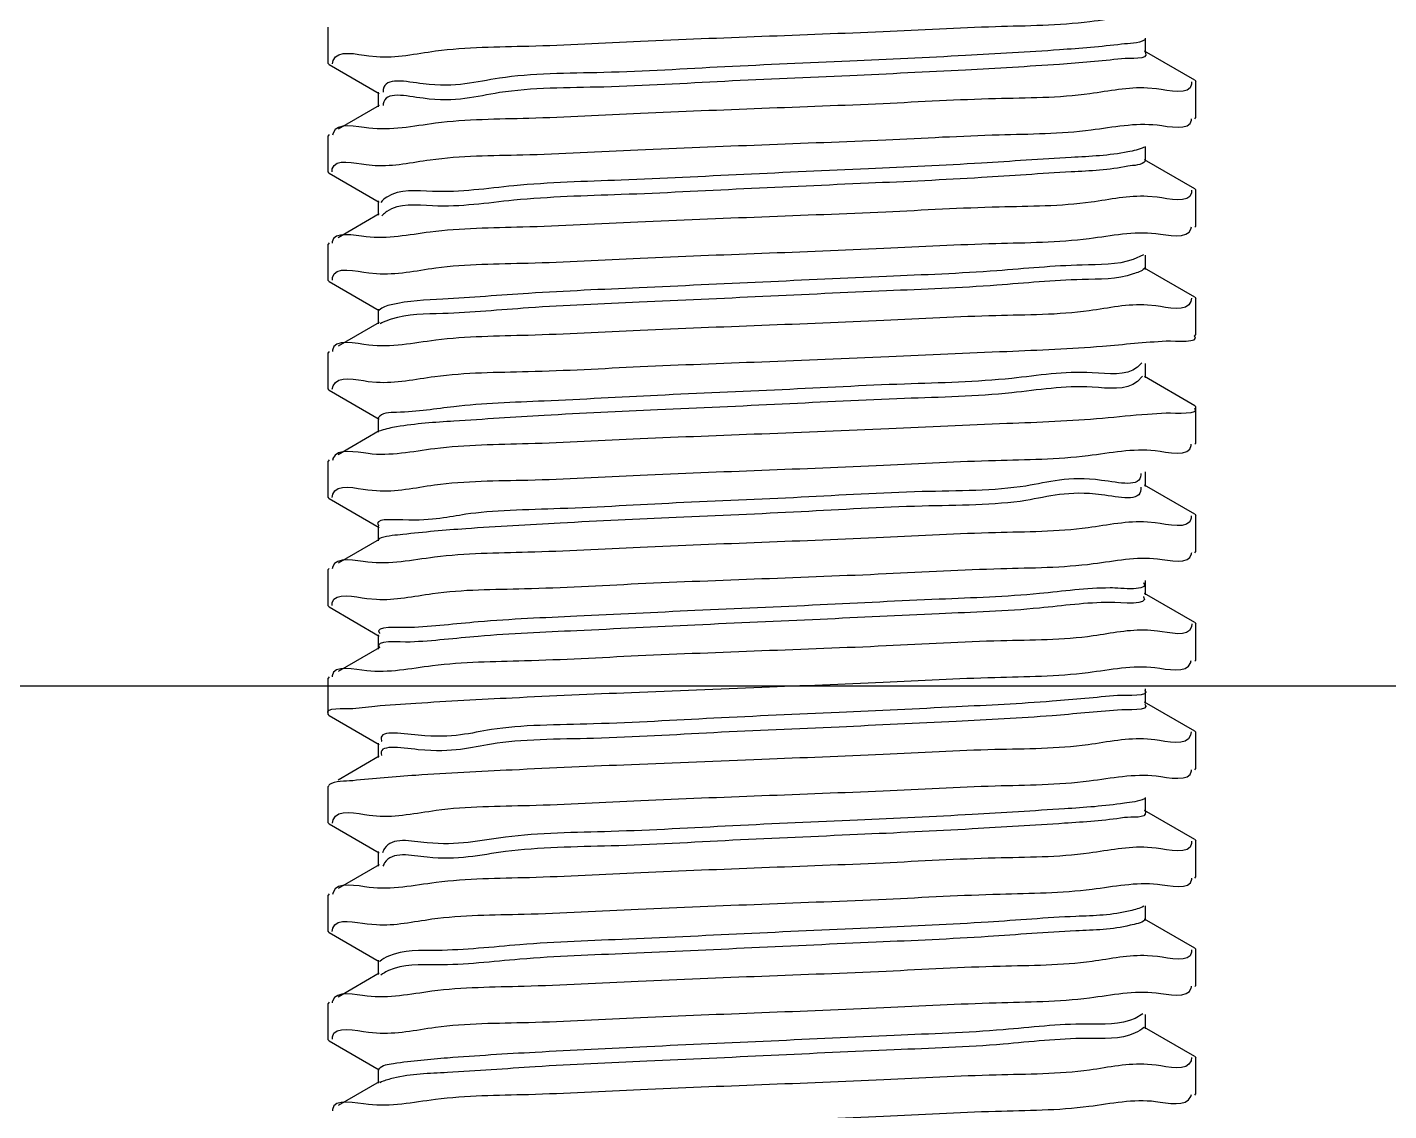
# Model space of a CAD drawing. Extents: x -216126 to 1846968, y -229642 to 543368.
# Drawn here: x 405912 to 406021.5, y 457142.8 to 457230 of the extents above; entities that cross this region are included whole.
import ezdxf

# ---------------------------------------------------------------- set-up
doc = ezdxf.new("R2010")
doc.units = 0
doc.header["$LTSCALE"] = 1000
doc.header["$MEASUREMENT"] = 0
doc.layers.add('02___PRT_ALL_AXES', color=7, linetype='Continuous')
doc.layers.add('JZ_0', color=7, linetype='Continuous')

# ---------------------------------------------------------------- blocks, each defined once
blk = doc.blocks.new('抗震大样2')
at = {"color": 133, "linetype": 'Continuous'}
for p, q in [((4060.882277904544, -2735.724350170931), (4060.882277904544, -2734.062696737936)), ((3971.628279693425, -2736.103400741471), (3972.495435436256, -2736.190263428027)), ((4066.52045608405, -2738.911181214964), (4060.749023643322, -2735.570109191816)), ((3967.05721735023, -2737.107095744228), (3966.939213244244, -2736.9696699942)), ((3967.05721735023, -2737.107095744228), (3972.828550920822, -2740.448110498488)), ((3967.448329943232, -2737.014034726657), (3967.529226002749, -2736.630130386679)), ((4066.154811943881, -2739.102439187001), (4066.159553140868, -2739.372441679006)), ((4066.52045608405, -2738.911181214964), (4066.638408885337, -2739.046734135831)), ((3972.695344267413, -2740.293897137977), (3972.695344267413, -2741.955550570972)), ((4062.132713119499, -2739.897451625671), (4061.084613080602, -2739.806216473924)), ((3972.8285985291, -2741.801309591858), (3968.104583142325, -2744.536190049024)), ((3973.26638588449, -2741.664997669403), (3973.255366092548, -2741.813441355946)), ((4066.520404822193, -2743.338296144968), (4066.638414285146, -2743.20176839456)), ((3967.057166088372, -2745.142381615704), (3966.939213244244, -2745.27793719084)), ((4060.882277904544, -2748.186750971945), (4060.882277904544, -2746.525097539183)), ((3971.304276717827, -2748.596766790142), (3972.36737471167, -2748.689912105212)), ((4066.52045608405, -2751.373582015745), (4060.749023643322, -2748.032509992598)), ((3967.05721735023, -2749.569496545009), (3966.939207886346, -2749.433004969032)), ((3967.05721735023, -2749.569496545009), (3972.828550920822, -2752.910511299269)), ((3967.401944220997, -2749.415869378485), (3967.42970907921, -2749.080788822612)), ((4066.165011711884, -2751.533809732879), (4066.144923568703, -2751.854561314452)), ((4066.52045608405, -2751.373582015745), (4066.638414285146, -2751.510035580723)), ((3972.695344267413, -2752.756297939224), (3972.695344267413, -2754.417951371754)), ((4062.190015360247, -2752.354347746121), (4061.086473966949, -2752.257173885358)), ((3972.8285985291, -2754.263710382162), (3968.104583142325, -2756.998590849806)), ((3973.278206722811, -2754.320548443124), (3973.103961172514, -2754.499841022305)), ((3973.329540265258, -2754.273891961202), (3973.278206722811, -2754.320548443124)), ((4066.520404822193, -2755.800696945749), (4066.638414285146, -2755.664223767817)), ((3967.057166088372, -2757.604782416718), (3966.939207886346, -2757.741272176849)), ((4060.627190378495, -2758.964812320191), (4059.44957313966, -2759.494501949288)), ((4060.882277904544, -2760.649151772959), (4060.882277904544, -2758.987498339731)), ((3971.620925010182, -2761.028893715702), (3972.495972106233, -2761.11232616147)), ((4066.52045608405, -2763.835982816527), (4060.749023643322, -2760.494910782203)), ((3967.05721735023, -2762.031897345791), (3966.939211374149, -2761.896134196781)), ((3967.05721735023, -2762.031897345791), (3972.828550920822, -2765.372912100051)), ((3967.453933244105, -2761.857230114518), (3967.460452035069, -2761.566888074623)), ((4066.167758632917, -2763.935999898007), (4066.086424021516, -2764.326959334081)), ((4066.52045608405, -2763.835982816527), (4066.638414285146, -2763.9724909754)), ((3972.695344267413, -2765.218698729528), (3972.695344267413, -2766.880352172768)), ((4062.051018467173, -2764.830043767113), (4061.084046582691, -2764.736650449224)), ((3972.8285985291, -2766.726111183176), (3968.104583142325, -2769.46099165082)), ((3973.138940638397, -2766.776102904463), (3972.937039194163, -2766.890780165093)), ((3973.214673319366, -2766.738970137667), (3973.138940638397, -2766.776102904463)), ((4066.520404822193, -2768.263097746763), (4066.638412125409, -2768.126006640261)), ((3967.057166088372, -2770.067183217732), (3966.939211374149, -2770.204401393887)), ((4060.445578680839, -2771.370842522942), (4059.952258574776, -2771.857994821854)), ((4060.882277904544, -2773.111552573508), (4060.882277904544, -2771.44989912957)), ((3971.551516789012, -2773.497844921658), (3972.494069763459, -2773.589434716618)), ((4060.532493250445, -2772.905428708764), (4059.952258574776, -2773.519648266025)), ((4066.52045608405, -2776.298383617541), (4060.749023643322, -2772.957311583217)), ((3967.05721735023, -2774.494298146572), (3966.939214034006, -2774.356806132244)), ((3967.05721735023, -2774.494298146572), (3972.828550920822, -2777.835312890587)), ((3967.427662377711, -2774.410453196848), (3967.52417274937, -2774.010999683989)), ((4066.52045608405, -2776.298383617541), (4066.638412125409, -2776.434273848077)), ((3972.695344267413, -2777.681099530309), (3972.695344267413, -2779.342752973782)), ((4063.238700424321, -2777.171620798996), (4061.098305727355, -2777.290734896436)), ((3972.8285985291, -2779.188511983957), (3968.104583142325, -2781.923392451601)), ((3973.042694016825, -2779.158930523321), (3972.855752478819, -2779.240323005477)), ((4066.520404822193, -2780.725498547545), (4066.638409925159, -2780.588163725799)), ((3967.057166088372, -2782.529584018514), (3966.939214034006, -2782.665073328651)), ((4060.344816931523, -2784.093478396069), (4060.34763289243, -2784.221487694187)), ((4060.882277904544, -2785.573953374755), (4060.882277904544, -2783.912299930351)), ((3971.520036225673, -2785.963232121896), (3972.493387074675, -2786.057007950032)), ((4060.333936419804, -2785.646587612806), (4060.34763289243, -2785.883141138358)), ((4066.52045608405, -2788.760784418555), (4060.749023643322, -2785.419712383999)), ((3967.05721735023, -2786.956698947586), (3966.939207886346, -2786.820171057712)), ((3967.05721735023, -2786.956698947586), (3972.828550920822, -2790.297713691369)), ((3967.410630015191, -2786.853372021578), (3967.488100081682, -2786.465752553893)), ((4066.125627159607, -2788.939095075242), (4066.121665864252, -2789.224599916488)), ((4066.52045608405, -2788.760784418555), (4066.638409925159, -2788.896430922439)), ((3972.695344267413, -2790.143500331324), (3972.695344267413, -2791.805153774796)), ((4061.965049919672, -2789.762972519966), (4061.081649647094, -2789.679322967771)), ((3972.8285985291, -2791.650912784971), (3968.104583142325, -2794.385793252382)), ((3973.06204056507, -2791.479007430607), (3972.79042985104, -2791.593138378114)), ((4066.520404822193, -2793.187899348326), (4066.638414285146, -2793.051390361972)), ((3967.057166088372, -2794.991984819528), (3966.939207886346, -2795.128438265761)), ((4060.882277904544, -2798.036354175303), (4060.882277904544, -2796.374700731132)), ((3971.385498958174, -2798.43850744958), (3972.491041983478, -2798.535603977507)), ((4066.52045608405, -2801.223185219569), (4060.749023643322, -2797.882113185013)), ((3967.05721735023, -2799.419099748367), (3966.939207886346, -2799.282608290669)), ((3967.05721735023, -2799.419099748367), (3972.828550920822, -2802.760114492616)), ((3967.412324362434, -2799.25809541624), (3967.431774141267, -2798.938350301469)), ((4066.175062722992, -2801.369446859462), (4066.140247551259, -2801.714239080669)), ((4066.52045608405, -2801.223185219569), (4066.638414285146, -2801.359657569556)), ((3972.695344267413, -2802.605901132105), (3972.695344267413, -2804.267554575345)), ((4062.256202217191, -2802.197550547775), (4061.088508745655, -2802.09788183379)), ((3972.8285985291, -2804.113313585753), (3968.104583142325, -2806.848194053164)), ((4066.520404822193, -2805.65030014934), (4066.638409758452, -2805.514637944056)), ((3967.057166088372, -2807.454385620076), (3966.939207886346, -2807.590890866006)), ((4060.882277904544, -2810.498754976084), (4060.882277904544, -2808.837101532146)), ((3969.773427429609, -2811.072944092331), (3972.335119029507, -2810.805866753217)), ((4066.52045608405, -2813.68558602035), (4060.749023643322, -2810.344513985794)), ((3967.05721735023, -2811.881500549382), (3966.939208509866, -2811.745307486039)), ((3967.05721735023, -2811.881500549382), (3972.828550920822, -2815.222515293164)), ((4066.127306012902, -2813.781923911767), (4066.050338559784, -2814.162262375699)), ((4066.52045608405, -2813.68558602035), (4066.638409758452, -2813.822905141627)), ((3972.695344267413, -2815.068301932886), (3972.695344267413, -2816.729955376359)), ((4061.943121864926, -2814.689835728612), (4061.082030375488, -2814.603357883403)), ((3972.8285985291, -2816.575714386767), (3968.104583142325, -2819.310594843235)), ((4066.520404822193, -2818.112700949889), (4066.638407638762, -2817.975171707803)), ((3967.057166088372, -2819.91678642109), (3966.939208509866, -2820.053574683378)), ((4060.882277904544, -2822.961155777331), (4060.882277904544, -2821.299502332928)), ((3971.683863831684, -2823.334997676779), (3972.496577076614, -2823.418020573445)), ((4066.52045608405, -2826.147986821132), (4060.749023643322, -2822.806914786575)), ((3967.05721735023, -2824.34390134993), (3966.939211084042, -2824.206683754222)), ((3967.05721735023, -2824.34390134993), (3972.828550920822, -2827.684916093946)), ((3967.455488428473, -2824.247637901921), (3967.530949885026, -2823.869602192659)), ((4066.14530815836, -2826.335062320577), (4066.147291136906, -2826.61037395522)), ((4066.52045608405, -2826.147986821132), (4066.638407638762, -2826.283438905375)), ((3972.695344267413, -2827.530702733668), (3972.695344267413, -2829.192356166663)), ((4062.075599972624, -2827.139710606076), (4061.083614675328, -2827.050629247911)), ((3972.8285985291, -2829.038115187548), (3968.104583142325, -2831.772995644016)), ((3973.332942666952, -2828.998418992385), (3973.24209475657, -2829.199335776502)), ((3973.357092557941, -2828.952766226372), (3973.332942666952, -2828.998418992385)), ((4066.520404822193, -2830.575101751136), (4066.638414285146, -2830.43856701511)), ((3967.057166088372, -2832.379187222105), (3966.939211084042, -2832.514950951561)), ((4060.882277904544, -2835.423556566704), (4060.882277904544, -2833.761903133709)), ((3967.398698968813, -2836.706128414255), (3967.484027408995, -2836.309070549905)), ((3971.431309997104, -2835.821305394638), (3972.491030353121, -2835.91805961635)), ((4066.52045608405, -2838.610387621913), (4060.749023643322, -2835.26931558759)), ((3967.05721735023, -2836.806302151177), (3966.939207886346, -2836.669776378898)), ((3967.05721735023, -2836.806302151177), (3972.828550920822, -2840.14731689496)), ((4066.170309022069, -2838.792746072169), (4066.168069364969, -2839.081256668316)), ((4066.52045608405, -2838.610387621913), (4066.638414285146, -2838.746834201273)), ((3972.695344267413, -2839.993103534682), (3972.695344267413, -2841.654756967677)), ((4062.246918767691, -2839.585653444054), (4061.087178300135, -2839.489271598402)), ((3972.8285985291, -2841.500515988329), (3968.104583142325, -2844.235396444798)), ((3973.21446814714, -2841.571100322763), (3973.017823635135, -2841.719659041846)), ((3973.278675472829, -2841.528528892901), (3973.21446814714, -2841.571100322763)), ((4066.520404822193, -2843.037502551917), (4066.638414285146, -2842.901038014097)), ((3967.057166088372, -2844.841588022886), (3966.939207886346, -2844.978043586714)), ((4060.566942524165, -2846.162519219797), (4059.674235494807, -2846.689662110759)), ((4060.882277904544, -2847.885957367485), (4060.882277904544, -2846.224303934723)), ((3967.446486837231, -2849.090013719164), (3967.450219862629, -2848.804192256182)), ((3971.580784406513, -2848.269481895491), (3972.495277496986, -2848.355093979975)), ((4066.52045608405, -2851.072788422927), (4060.749023643322, -2847.731716388371)), ((3967.05721735023, -2849.268702951726), (3966.939213244244, -2849.133115684381)), ((3967.05721735023, -2849.268702951726), (3972.828550920822, -2852.609717695741)), ((4062.089528655633, -2852.063185260864), (4061.084808741696, -2851.967712882441)), ((4066.164125095122, -2851.188624732895), (4066.10074232379, -2851.563109741081)), ((4066.52045608405, -2851.072788422927), (4066.638414285146, -2851.209305211436)), ((3972.695344267413, -2852.455504335463), (3972.695344267413, -2854.117157768458)), ((3972.8285985291, -2853.962916789111), (3968.104583142325, -2856.697797245579)), ((3973.094275812618, -2853.983911738731), (3972.896880603395, -2854.081090511521)), ((4066.520404822193, -2855.499903352698), (4066.638409839012, -2855.364234076114))]:
    blk.add_line(p, q, dxfattribs=at)
for points, start_tangent, end_tangent in [([(4016.788811084814, -2733.854990056017), (4030.724373091012, -2733.293023137841), (4043.640461612027, -2732.726727118483), (4054.485070846975, -2732.15420758957), (4062.132713119499, -2731.589184428332)], (0.9992093668970119, 0.03975727738757818), (0.9936256491573059, -0.1127300729030309)), ([(3972.495435436256, -2736.190263428027), (3979.294060950167, -2735.54356257664), (3990.014255171642, -2734.979614254553), (4002.843710814603, -2734.417352186982), (4016.788811084814, -2733.854990056017)], (0.997293029417088, -0.07352967751926708), (0.9992093668748079, 0.03975727794562509)), ([(4060.777697673067, -2734.264009702485), (4058.127531545702, -2734.767516247462)], (-0.8545442055247622, -0.5193786680294574), (-0.9925678772972736, -0.1216922715606229)), ([(3967.529226002749, -2736.630130386679), (3971.628279693425, -2736.103400741471)], (0.3338840271720196, 0.9426141609372279), (0.9921337532168287, -0.125182329934735)), ([(4058.127531545702, -2734.767516247462), (4050.979687628336, -2735.418226419948), (4040.184783262201, -2736.068936559604), (4026.894285508431, -2736.719646688551), (4012.525860535912, -2737.370356861036), (3998.612154465169, -2738.021067000926), (3986.637309663929, -2738.67177717248), (3977.878654661588, -2739.322487301892), (3973.270454650745, -2739.973197441781), (3973.256015382707, -2740.272373328451)], (-0.9925678776615908, -0.1216922685891148), (0.03836108909357962, -0.9992639425314788)), ([(4060.848923657089, -2735.750394395785), (4060.865871318616, -2735.778459551511), (4058.127531545702, -2736.429169680225)], (0.6154416976256123, -0.7881824134194473), (-0.9925678774341609, -0.1216922704441205)), ([(4058.127531545702, -2736.429169680225), (4050.979687628336, -2737.079879862955), (4040.184783262201, -2737.730589992832), (4026.894285508431, -2738.381300121313), (4012.525860535912, -2739.032010304276), (3998.612154465169, -2739.682720433921), (3986.637309663929, -2740.333430616418), (3977.878654661588, -2740.984140745364), (3973.270454650745, -2741.634850874776)], (-0.992567877682309, -0.1216922684201301), (-0.1449315845443525, -0.9894416788277435)), ([(4061.084613080602, -2739.806216473924), (4054.485070846975, -2740.462474775733), (4043.640461612027, -2741.034994316055), (4030.724373091012, -2741.601290335413), (4016.788811084814, -2742.163257253356)], (-0.9982275252931331, 0.05951308887251094), (-0.9992093668912978, -0.03975727753118902)), ([(4066.159553140868, -2739.372441679006), (4062.132713119499, -2739.897451625671)], (-0.0973132247761557, -0.9952538049581452), (-0.993625649212243, 0.1127300724188043)), ([(4016.788811084814, -2742.163257253356), (4002.843710814603, -2742.725619394565), (3990.014255171642, -2743.287881462369), (3979.294060950167, -2743.851829773281), (3971.628279693425, -2744.41166793881)], (-0.9992093668943735, -0.03975727745388983), (-0.9921337535540392, 0.1251823272621709)), ([(3973.270454650745, -2741.634850874776), (3973.26638588449, -2741.664997669403)], (-0.1449319836142527, -0.9894416203726415), (-0.122781635247958, -0.992433710655698)), ([(3971.628279693425, -2744.41166793881), (3967.51630918216, -2744.976756600896), (3967.462532298639, -2745.206402927404)], (-0.9921337538403436, 0.1251823249930625), (-0.1560008517424571, -0.9877569206316037)), ([(4016.788811084814, -2746.317390846321), (4031.014267436229, -2745.743399760919), (4044.05063947523, -2745.16969591612), (4054.622146287933, -2744.608252795646), (4062.190015360247, -2744.046080549713)], (0.9992093669013695, 0.03975727727806082), (0.9931062956540884, -0.1172172578258611)), ([(4062.190015360247, -2744.046080549713), (4066.156166563742, -2743.47790676821), (4066.16674523335, -2743.331746201497)], (0.9931062954079787, -0.1172172599109911), (0.01851723393512748, 0.9998285413246574)), ([(3972.36737471167, -2748.689912105212), (3978.676251263823, -2748.043677630834), (3989.305000957567, -2747.475653939182), (4002.531151060015, -2746.892718958668), (4016.788811084814, -2746.317390846321)], (0.9983926214538029, -0.05667603926355226), (0.9992093669058671, 0.03975727716502205)), ([(4058.840826320462, -2747.131009109551), (4052.325031378772, -2747.781719249208), (4042.01867131982, -2748.432429421227), (4029.021101341117, -2749.083139560884), (4014.718741713557, -2749.733849690296), (4000.637191530317, -2750.384559873259), (3988.278496643063, -2751.035270001972), (3978.960930009373, -2751.68598017469), (3973.678374576848, -2752.336690314347), (3973.01073498046, -2752.960936869029)], (-0.9796624209921543, -0.2006527869125951), (-0.5443056553591382, -0.8388869730446762)), ([(4060.714484596159, -2746.614065239206), (4058.840826320462, -2747.131009109551)], (-0.8835367623553586, -0.4683618148041221), (-0.9796624217473106, -0.2006527832256382)), ([(3967.42970907921, -2749.080788822612), (3971.304276717827, -2748.596766790142)], (0.2228162371324151, 0.9748604641025052), (0.9931705067735718, -0.116671952392709)), ([(4060.856762259733, -2748.168614029652), (4058.840826320462, -2748.792662552791)], (-0.5793640390958535, -0.8150688990524289), (-0.9796624219097836, -0.2006527824323827)), ([(4058.840826320462, -2748.792662552791), (4052.325031378772, -2749.44337269268), (4042.01867131982, -2750.094082865166), (4029.021101341117, -2750.744793004822), (4014.718741713557, -2751.395503133768), (4000.637191530317, -2752.046213306254), (3988.278496643063, -2752.696923434734), (3978.960930009373, -2753.347633617697), (3973.678374576848, -2753.998343747575), (3973.329540265258, -2754.273891961202)], (-0.9796624209602788, -0.2006527870682234), (-0.7472872352853431, -0.6645011572447321)), ([(4066.144923568703, -2751.854561314452), (4062.190015360247, -2752.354347746121)], (-0.1947200204728604, -0.9808588652946196), (-0.9931062958122778, 0.1172172564856236)), ([(4061.086473966949, -2752.257173885358), (4054.622146287933, -2752.916520003229), (4044.05063947523, -2753.477963123471), (4031.014267436229, -2754.051666958258), (4016.788811084814, -2754.62565805437)], (-0.9983777256730062, 0.05693783346770149), (-0.9992093668800438, -0.0397572778140334)), ([(4016.788811084814, -2754.62565805437), (4002.531151060015, -2755.200986156007), (3989.305000957567, -2755.783921146765), (3978.676251263823, -2756.351944827475), (3971.304276717827, -2756.905033986783)], (-0.9992093669109275, -0.03975727703784113), (-0.9931705071401133, 0.1166719492725233)), ([(3971.304276717827, -2756.905033986783), (3967.415016490966, -2757.466994628776), (3967.401707520243, -2757.616340721957)], (-0.993170507041028, 0.1166719501159864), (-0.03352808187699214, -0.9994377758148077)), ([(4016.788811084814, -2758.77979165758), (4030.785296078771, -2758.21529955999), (4043.658056694083, -2757.65069768345), (4054.396102517843, -2757.084410594078), (4062.051018467173, -2756.521776570939)], (0.9992093669053789, 0.03975727717729229), (0.9922291493378886, -0.1244239334059575)), ([(4062.051018467173, -2756.521776570939), (4066.107893871609, -2755.95382105629), (4066.154304099735, -2755.745252095629)], (0.992229149813516, -0.1244239296130262), (0.1497394319264672, 0.98872549402063)), ([(3972.495972106233, -2761.11232616147), (3979.31079728948, -2760.467353970511), (3989.946161568165, -2759.907629495487), (4002.799072447233, -2759.344003996113), (4016.788811084814, -2758.77979165758)], (0.9974288101967033, -0.0716642769417873), (0.9992093668820042, 0.03975727776475821)), ([(4059.44957313966, -2759.494501949288), (4053.582026466727, -2760.145212122006), (4043.789833953604, -2760.795922261663), (4031.117505795322, -2761.44663243345), (4016.916769451462, -2762.097342563095), (4002.702384071425, -2762.748052702984), (3989.990564772394, -2763.398762874538), (3980.137251410168, -2764.049473014427), (3974.193473811261, -2764.700183186913), (3972.812163531315, -2765.329000075115)], (-0.9430358196836306, -0.3326912123781199), (-0.686531605077837, -0.7270999623361625)), ([(3967.460452035069, -2761.566888074623), (3971.620925010182, -2761.028893715702)], (0.1362001122355916, 0.9906813460578595), (0.993090842280195, -0.1173481102498603)), ([(4059.44957313966, -2761.156155393459), (4053.582026466727, -2761.806865565013), (4043.789833953604, -2762.457575694658), (4031.117505795322, -2763.108285866445), (4016.916769451462, -2763.758996006101), (4002.702384071425, -2764.409706135979), (3989.990564772394, -2765.060416318476), (3980.137251410168, -2765.711126447422), (3974.193473811261, -2766.361836630153), (3973.214673319366, -2766.738970137667)], (-0.9430358196540013, -0.332691212462106), (-0.9028249266869623, -0.4300083159110779)), ([(4060.749320622534, -2760.525408061687), (4059.44957313966, -2761.156155393459)], (-0.6812882982721554, -0.7320152010972387), (-0.9430358165138608, -0.332691221363047)), ([(4066.086424021516, -2764.326959334081), (4062.051018467173, -2764.830043767113)], (-0.3401207418303981, -0.9403817740560159), (-0.9922291490055719, 0.1244239360560447)), ([(4061.084046582691, -2764.736650449224), (4054.396102517843, -2765.392677802127), (4043.658056694083, -2765.95896488009), (4030.785296078771, -2766.523566767573), (4016.788811084814, -2767.088058855152)], (-0.9977491989834876, 0.06705621468446679), (-0.9992093668868053, -0.03975727764410165)), ([(4016.788811084814, -2767.088058855152), (4002.799072447233, -2767.65227120393), (3989.946161568165, -2768.215896693058), (3979.31079728948, -2768.77562116785), (3971.620925010182, -2769.337160912342)], (-0.9992093669027722, -0.03975727724280768), (-0.9930908423170699, 0.1173481099377954)), ([(3971.620925010182, -2769.337160912342), (3967.455416644923, -2769.917969600298), (3967.449454547837, -2770.062930095941)], (-0.993090842296164, 0.117348110114717), (0.01084118265646372, -0.999941232652504)), ([(4016.788811084814, -2771.242192458361), (4031.368079021107, -2770.653496509884), (4044.930881317239, -2770.052368253237), (4055.937051083893, -2769.450690019177), (4063.238700424321, -2768.863353601657)], (0.9992093669011644, 0.03975727728321271), (0.9989696696786906, 0.04538280579743952)), ([(4063.238700424321, -2768.863353601657), (4066.51094108168, -2768.270991885336)], (0.9989696695022591, 0.04538280968105957), (-0.64055365885445, 0.7679134131711577)), ([(3972.494069763459, -2773.589434716618), (3979.200788272079, -2772.936405874556), (3989.937287925277, -2772.370449324371), (4002.799641437829, -2771.806381250499), (4016.788811084814, -2771.242192458361)], (0.9976973551932394, -0.06782320724070313), (0.9992093668784484, 0.03975727785413175)), ([(4059.952258574776, -2771.857994821854), (4054.747547828127, -2772.50870496151), (4045.493867821991, -2773.159415133996), (4033.178286856506, -2773.810125262942), (4019.114479020238, -2774.460835435428), (4004.802597663365, -2775.111545575317), (3991.76925751986, -2775.76225570403), (3981.404694352299, -2776.412965876749), (3974.814471796621, -2777.063676016405), (3972.711749813519, -2777.690879029687)], (-0.780293664095814, -0.6254133015629978), (-0.512036940575847, -0.8589634284914153)), ([(3967.52417274937, -2774.010999683989), (3971.551516789012, -2773.497844921658)], (0.3674369581151235, 0.9300484298202462), (0.9921663287654026, -0.1249238810803726)), ([(4059.952258574776, -2773.519648266025), (4054.747547828127, -2774.170358394738), (4045.493867821991, -2774.821068567224), (4033.178286856506, -2775.47177870688), (4019.114479020238, -2776.122488878667), (4004.802597663365, -2776.773199018557), (3991.76925751986, -2777.423909148201), (3981.404694352299, -2778.074619319756), (3974.814471796621, -2778.725329449167), (3973.042694016825, -2779.158930523321)], (-0.7802936638334546, -0.6254133018903293), (-0.9361754529627225, -0.3515331012437398)), ([(4066.497948364355, -2776.564516401151), (4066.509495484643, -2776.577537653502), (4063.238700424321, -2777.171620798996)], (0.6799237057277663, -0.7332828611043777), (-0.9989696694915676, -0.04538280991640504)), ([(4061.098305727355, -2777.290734896436), (4055.937051083893, -2777.758957226761), (4044.930881317239, -2778.360635449877), (4031.368079021107, -2778.961763717467), (4016.788811084814, -2779.550459655933)], (-0.997759503642767, -0.06690271213141705), (-0.9992093668906353, -0.03975727754783739)), ([(4016.788811084814, -2779.550459655933), (4002.799641437829, -2780.114648447838), (3989.937287925277, -2780.678716521012), (3979.200788272079, -2781.244673071196), (3971.551516789012, -2781.806112118997)], (-0.9992093669091857, -0.03975727708161799), (-0.992166329028496, 0.1249238789908406)), ([(3971.551516789012, -2781.806112118997), (3967.506549376063, -2782.366529330844), (3967.44497589441, -2782.600840993458)], (-0.992166328963819, 0.1249238795045166), (-0.1807167445675529, -0.9835351840340568)), ([(4016.788811084814, -2783.704593259376), (4030.776762200519, -2783.140454977285), (4043.624386319891, -2782.577089409577), (4054.266711641103, -2782.017037749756), (4061.965049919672, -2781.454705312382)], (0.9992093668858645, 0.03975727766774109), (0.9931640262811388, -0.1167271043975558)), ([(4061.965049919672, -2781.454705312382), (4066.1262772833, -2780.873551534722), (4066.130851980299, -2780.732683871873)], (0.9931640264208459, -0.1167271032088663), (-0.01844192922584846, 0.9998299331618498)), ([(4060.34763289243, -2784.221487694187), (4055.818697780371, -2784.872197823832), (4047.12653637724, -2785.522907963721), (4035.198321102187, -2786.173618135275), (4021.306406615768, -2786.824328275165), (4006.932610891759, -2787.47503844765), (3993.610152852256, -2788.125748576596), (3982.760107805021, -2788.776458716253), (3975.539824604057, -2789.427168888738), (3972.71947384486, -2790.07787902886), (3972.738900110126, -2790.106657662429)], (-0.02673132795487954, -0.9996426542048757), (0.6458166781113973, -0.7634925135671993)), ([(3972.493387074675, -2786.057007950032), (3979.172902775928, -2785.400496691465), (3989.915168741718, -2784.833894883515), (4002.786694169044, -2784.269318766892), (4016.788811084814, -2783.704593259376)], (0.9977703151895236, -0.06674127753196599), (0.9992093668932496, 0.03975727748213582)), ([(3967.488100081682, -2786.465752553893), (3971.520036225673, -2785.963232121896)], (0.3325181510735095, 0.9430968556869729), (0.9922520601572995, -0.1242410926931789)), ([(4060.34763289243, -2785.883141138358), (4055.818697780371, -2786.533851267071), (4047.12653637724, -2787.184561406728), (4035.198321102187, -2787.835271579213), (4021.306406615768, -2788.48598170816), (4006.932610891759, -2789.136691880645), (3993.610152852256, -2789.787402020535), (3982.760107805021, -2790.438112149481), (3975.539824604057, -2791.088822332211)], (-0.02673132793412881, -0.9996426542054306), (-0.9935071175501741, -0.1137699757279791)), ([(4066.121665864252, -2789.224599916488), (4061.965049919672, -2789.762972519966)], (-0.1267068075919155, -0.9919402123665849), (-0.9931640264495937, 0.116727102964268)), ([(4061.081649647094, -2789.679322967771), (4054.266711641103, -2790.325304946164), (4043.624386319891, -2790.88535659574), (4030.776762200519, -2791.448722174857), (4016.788811084814, -2792.012860456714)], (-0.9974782324596806, 0.07097306368694725), (-0.9992093669040272, -0.03975727721126354)), ([(4016.788811084814, -2792.012860456714), (4002.786694169044, -2792.577585964231), (3989.915168741718, -2793.142162091332), (3979.172902775928, -2793.708763899282), (3971.520036225673, -2794.271499319235)], (-0.9992093668952438, -0.03975727743201773), (-0.9922520603533704, 0.1242410911272577)), ([(3975.539824604057, -2791.088822332211), (3973.06204056507, -2791.479007430607)], (-0.9935071182220918, -0.1137699698603925), (-0.9563383937361504, -0.2922616578789634)), ([(3971.520036225673, -2794.271499319235), (3967.467026035301, -2794.83957090904), (3967.423162746709, -2795.044645771151)], (-0.992252060470728, 0.1242410901899801), (-0.1424170868670361, -0.9898067353621652)), ([(4016.788811084814, -2796.166994050145), (4031.057955004275, -2795.591189016355), (4044.262603145093, -2795.009208651492), (4054.871733532287, -2794.442535764305), (4062.256202217191, -2793.889283350436)], (0.9992093668802262, 0.03975727780944895), (0.9930298847488023, -0.1178628355156147)), ([(4062.256202217191, -2793.889283350436), (4066.156689942349, -2793.327359882183), (4066.173533002846, -2793.170593894087)], (0.9930298848197361, -0.1178628349179756), (0.04982809210746798, 0.9987578090993482)), ([(3972.491041983478, -2798.535603977507), (3978.945043564308, -2797.876769642578), (3989.515224961098, -2797.315247801365), (4002.569541693665, -2796.740728254896), (4016.788811084814, -2796.166994050145)], (0.9983933344268746, -0.05666347829058116), (0.999209366894818, 0.03975727744271575)), ([(4056.792813280597, -2797.235690706875), (4048.683780527674, -2797.886400836054), (4037.172586387489, -2798.537110965), (4023.487102806568, -2799.187821147731), (4009.087128190324, -2799.838531277375), (3995.508673949633, -2800.489241460338), (3984.200121977367, -2801.139951588819), (3976.367728891782, -2801.790661718464)], (-0.9999912301648656, -0.004188029770536573), (-0.9990273209665089, -0.04409548687201547)), ([(4060.643342233263, -2796.597823326243), (4056.792813280597, -2797.235690706875)], (0.5460202923795994, -0.8377719500614094), (-0.9999912301735792, -0.004188027690002346)), ([(3967.431774141267, -2798.938350301469), (3971.385498958174, -2798.43850744958)], (0.1928004851458352, 0.981237979762061), (0.9931283809098963, -0.1170299920160988)), ([(4060.622357876506, -2798.229417121271), (4060.634713100735, -2798.24663396785), (4056.792813280597, -2798.897344139405)], (0.5962832032622449, -0.8027741534873408), (-0.999991230151199, -0.004188033033785832)), ([(4056.792813280597, -2798.897344139405), (4048.683780527674, -2799.548054269049), (4037.172586387489, -2800.198764408939), (4023.487102806568, -2800.849474580493), (4009.087128190324, -2801.500184720382), (3995.508673949633, -2802.1508948931), (3984.200121977367, -2802.801605021814), (3976.367728891782, -2803.452315161703)], (-0.9999912301648656, -0.004188029770536573), (-0.9990273209665089, -0.04409548687201547)), ([(3976.367728891782, -2801.790661718464), (3972.846957639325, -2802.441371890018), (3972.861179897562, -2802.458169344347)], (-0.9990273209262253, -0.04409548778468015), (0.6651741341268321, -0.7466882691516047)), ([(4066.140247551259, -2801.714239080669), (4062.256202217191, -2802.197550547775)], (-0.2418434019535744, -0.9703152935677773), (-0.9930298849082532, 0.1178628341721912)), ([(3976.367728891782, -2803.452315161703), (3972.844923858065, -2804.100464560324)], (-0.9990273210481946, -0.04409548502134701), (0.6184755824360341, -0.7858040175071699)), ([(4061.088508745655, -2802.09788183379), (4054.871733532287, -2802.750802960945), (4044.262603145093, -2803.3174758479), (4031.057955004275, -2803.899456213927), (4016.788811084814, -2804.475261257496)], (-0.998707875503037, 0.05081908507844882), (-0.9992093668900642, -0.03975727756219295)), ([(4016.788811084814, -2804.475261257496), (4002.569551827852, -2805.048995042918), (3989.515242531896, -2805.623514127918), (3978.945063878316, -2806.185035592411), (3971.385514702182, -2806.746773120947)], (-0.9992093668897061, -0.03975727757119639), (-0.9931262105757342, 0.117048408222762)), ([(3971.385514702182, -2806.746773120947), (3967.420685676858, -2807.314966127975), (3967.410397551954, -2807.460412066663)], (-0.9931262101998444, 0.1170484114120936), (-0.01705837273656507, -0.9998544953739922)), ([(4016.788811084814, -2808.629394850926), (4030.728664769325, -2808.06725010532), (4043.559111334383, -2807.504971380346), (4054.274502259679, -2806.941369147273), (4061.943121864926, -2806.381568531971)], (0.9992093669011409, 0.0397572772838048), (0.992140362882549, -0.1251299338259403)), ([(4061.943121864926, -2806.381568531971), (4066.062930487096, -2805.815470951144), (4066.113989024889, -2805.589136930648)], (0.9921403628096205, -0.1251299344041814), (0.148818388754897, 0.9888645443984715)), ([(3972.335119029507, -2810.805866753217), (3977.025560165755, -2810.460939810611), (3988.087734839413, -2809.84629312274), (4001.80278023053, -2809.235037708888), (4016.788811084814, -2808.629394850926)], (0.9955466172673043, 0.09427053011216086), (0.9992093668957249, 0.03975727741992383)), ([(4057.66747254692, -2809.59918352589), (4050.161728832405, -2810.249893708853), (4039.0961744003, -2810.900603837334), (4025.651145950425, -2811.551313977223), (4011.260793052148, -2812.202024149708), (3997.460100850556, -2812.852734278655), (3985.721156748012, -2813.503444461385), (3977.296126366593, -2814.154154590797), (3973.083687839098, -2814.804864730919), (3973.112797014415, -2814.873425877653)], (-0.9965759909825794, -0.08268188554387176), (0.4230008512920406, -0.9061292842669908)), ([(4060.810160773806, -2808.94493910484), (4057.66747254692, -2809.59918352589)], (0.6046516082178611, -0.7964900706722932), (-0.9965759913186935, -0.08268188149264304)), ([(3966.971842508297, -2811.717845343053), (3966.955744908657, -2811.693903777748), (3969.773427429609, -2811.072944092331)], (-0.6438732742148202, 0.7651321498616346), (0.9937525534856028, 0.1116058351558928)), ([(4057.66747254692, -2811.26083696913), (4050.161728832405, -2811.911547152093), (4039.0961744003, -2812.562257281272), (4025.651145950425, -2813.212967421627), (4011.260793052148, -2813.863677582704), (3997.460100850556, -2814.514387722593), (3985.721156748012, -2815.16509789438), (3977.296126366593, -2815.815808034036), (3973.083687839098, -2816.466518163681)], (-0.9965759909757451, -0.0826818856262459), (0.354661782810627, -0.9349946629866868)), ([(4060.791603928432, -2810.584922841284), (4060.812785479706, -2810.610126840416), (4057.66747254692, -2811.26083696913)], (0.6888654124874967, -0.7248892629073984), (-0.9965759909515891, -0.08268188591740165)), ([(4061.082030375488, -2814.603357883403), (4054.274502259679, -2815.249636344612), (4043.559111334383, -2815.813238577917), (4030.728664769325, -2816.375517302658), (4016.788811084814, -2816.93766205851)], (-0.9972517002039604, 0.07408809918138437), (-0.9992093668993489, -0.03975727732884492)), ([(4066.050338559784, -2814.162262375699), (4061.943121864926, -2814.689835728612)], (-0.3255981959238776, -0.9455082309589464), (-0.9921403632668019, 0.1251299307792445)), ([(4016.788811084814, -2816.93766205851), (4001.80278023053, -2817.543304905528), (3988.087734839413, -2818.154560330324), (3977.025560165755, -2818.769207007252), (3969.773427429609, -2819.381211299915)], (-0.9992093669094652, -0.03975727707459067), (-0.9937525535680117, -0.111605834422113)), ([(3973.083687839098, -2816.466518163681), (3973.086865004618, -2816.474768106593)], (0.3546630621758211, -0.9349941776974174), (0.3640404504008991, -0.9313831383871575)), ([(4016.788811084814, -2821.091795651708), (4030.725283802021, -2820.529791022651), (4043.595955510624, -2819.965633837273), (4054.400359091815, -2819.396156536648), (4062.075599972624, -2818.831443409668)], (0.9992093669051635, 0.03975727718270806), (0.9934546072326984, -0.1142275946001008)), ([(4062.075599972624, -2818.831443409668), (4066.151367420331, -2818.253684301395), (4066.152534235269, -2818.126896040747)], (0.9934546073895464, -0.1142275932359702), (-0.03855850059018765, 0.9992563445043702)), ([(3969.773427429609, -2819.381211299915), (3967.027165392879, -2819.868798080366)], (-0.9937525529616114, -0.1116058398215785), (-0.8479349342070983, -0.5301003181957205)), ([(3972.496577076614, -2823.418020573445), (3979.364049791824, -2822.77614745195), (3990.072063679807, -2822.213694199687), (4002.876726165414, -2821.652789664222), (4016.788811084814, -2821.091795651708)], (0.997005276914762, -0.07733354902058212), (0.999209366906784, 0.03975727714197697)), ([(4058.440500980709, -2821.962676408701), (4051.556706754025, -2822.613386538113), (4040.964302779175, -2823.264096709667), (4027.793155938853, -2823.914806849789), (4013.448201448657, -2824.565517022274), (3999.459581974894, -2825.216227162164), (3987.319430612493, -2825.866937290877), (3978.322708860971, -2826.517647463363), (3973.429075799882, -2827.168357603252), (3973.194012779277, -2827.677637185669)], (-0.9884079286426892, -0.1518214958306923), (-0.2826394062337407, -0.9592262329835639)), ([(4060.74984794762, -2821.455182391452), (4058.440500980709, -2821.962676408701)], (-0.8837358226214019, -0.4679861064344479), (-0.988407929675436, -0.1518214891071704)), ([(3967.530949885026, -2823.869602192659), (3971.683863831684, -2823.334997676779)], (0.3208173725753913, 0.947141073681119), (0.9921125692266278, -0.1253501096231659)), ([(4058.440500980709, -2823.624329852639), (4051.556706754025, -2824.275039981585), (4040.964302779175, -2824.925750154071), (4027.793155938853, -2825.576460282551), (4013.448201448657, -2826.227170465514), (3999.459581974894, -2826.877880595159), (3987.319430612493, -2827.528590735048), (3978.322708860971, -2828.179300906835), (3973.429075799882, -2828.830011036247), (3973.357092557941, -2828.952766226372)], (-0.9884079286762849, -0.1518214956119735), (-0.4777285419772269, -0.8785075071849489)), ([(4060.879217054229, -2822.961994863814), (4060.881407321896, -2822.973619669909), (4058.440500980709, -2823.624329852639)], (0.2643813898211343, -0.9644182084118101), (-0.9884079286768322, -0.1518214956084098)), ([(4061.083614675328, -2827.050629247911), (4054.400359091815, -2827.704423744464), (4043.595955510624, -2828.273901033914), (4030.725283802021, -2828.83805821999), (4016.788811084814, -2829.400062859291)], (-0.9979761715260516, 0.06358900114174741), (-0.9992093669091479, -0.03975727708256728)), ([(4066.147291136906, -2826.61037395522), (4062.075599972624, -2827.139710606076)], (-0.1070352181957574, -0.9942552298408023), (-0.9934546069646061, 0.1142275969317406)), ([(4016.788811084814, -2829.400062859291), (4002.876726165414, -2829.961056872271), (3990.072063679807, -2830.521961407037), (3979.364049791824, -2831.084414648591), (3971.683863831684, -2831.643264884828)], (-0.9992093668773672, -0.03975727788130046), (-0.992112569129716, 0.1253501103901966)), ([(3971.683863831684, -2831.643264884828), (3967.519702736288, -2832.212673599366), (3967.468662680127, -2832.440529277315)], (-0.9921125686933904, 0.1253501138435975), (-0.1474413865937289, -0.9890707949986789)), ([(4016.788811084814, -2833.554196452489), (4031.064788678195, -2832.978107650764), (4044.163812445011, -2832.401118183741), (4054.72880587168, -2831.838528393069), (4062.246918767691, -2831.277386236703)], (0.9992093668957703, 0.03975727741878215), (0.9936356016790449, -0.1126423147663559)), ([(4062.246918767691, -2831.277386236703), (4066.174573696684, -2830.709383156849), (4066.176830513403, -2830.585389539832)], (0.993635601688166, -0.1126423146858969), (-0.02993002944432696, 0.9995519963150801)), ([(3972.491030353121, -2835.91805961635), (3978.881882079877, -2835.2678374229), (3989.457411801908, -2834.70519952965), (4002.588790827896, -2834.127131613437), (4016.788811084814, -2833.554196452489)], (0.998310677367291, -0.05810156154924698), (0.9992093668748149, 0.03975727794545304)), ([(4059.109976789914, -2834.326169281267), (4052.865246252157, -2834.976879410446), (4042.772327114362, -2835.627589550801), (4029.907807388343, -2836.278299722355), (4015.64391516475, -2836.929009851767), (4001.502146285493, -2837.579720023554), (3988.99097001832, -2838.23043016321), (3979.444924126845, -2838.881140292855), (3973.882262946106, -2839.531850475818), (3972.908164019696, -2840.167613863014)], (-0.9692804899211893, -0.2459579879941684), (-0.6340755240866099, -0.7732711230572956)), ([(4060.684167688247, -2833.802644549636), (4059.109976789914, -2834.326169281267)], (-0.8680372607950977, -0.4964990572713546), (-0.9692804879108147, -0.2459579959167281)), ([(3967.484027408995, -2836.309070549905), (3971.431309997104, -2835.821305394638)], (0.3521943989148733, 0.9359268696714458), (0.9924319407733204, -0.1227959402134313)), ([(4059.109976789914, -2835.987822714262), (4052.865246252157, -2836.638532853918), (4042.772327114362, -2837.28924298333), (4029.907807388343, -2837.939953166293), (4015.64391516475, -2838.590663295239), (4001.502146285493, -2839.241373467725), (3988.99097001832, -2839.892083607381), (3979.444924126845, -2840.542793736095), (3973.882262946106, -2841.19350390858), (3973.278675472829, -2841.528528892901)], (-0.9692804898954387, -0.245957988095647), (-0.839431095415217, -0.5434661314654384)), ([(4060.818737023976, -2835.365207154304), (4059.109976789914, -2835.987822714262)], (-0.676376851568177, -0.7365557376483605), (-0.9692804885269237, -0.2459579934887422)), ([(4061.087178300135, -2839.489271598402), (4054.72880587168, -2840.146795590408), (4044.163812445011, -2840.709385380382), (4031.064788678195, -2841.286374847405), (4016.788811084814, -2841.862463660305)], (-0.9986716965418564, 0.05152516400954438), (-0.9992093668851854, -0.0397572776848082)), ([(4066.168069364969, -2839.081256668316), (4062.246918767691, -2839.585653444054)], (-0.1337094487471576, -0.9910205766358896), (-0.993635601551574, 0.112642315890795)), ([(4016.788811084814, -2841.862463660305), (4002.588790827896, -2842.435398810077), (3989.457411801908, -2843.013466737233), (3978.881882079877, -2843.57610461954), (3971.431309997104, -2844.12957259221)], (-0.9992093669039729, -0.03975727721263072), (-0.9924319405999752, 0.1227959416144014)), ([(3971.431309997104, -2844.12957259221), (3967.458840604872, -2844.691426851321), (3967.412475241814, -2844.896553608822)], (-0.9924319408572542, 0.1227959395350817), (-0.1528794252508002, -0.9882448488785485)), ([(4016.788811084814, -2846.01659725327), (4030.810219302308, -2845.451071863761), (4043.701991349459, -2844.885427216766), (4054.444127209485, -2844.31830265373), (4062.089528655633, -2843.754918053281)], (0.999209366908724, 0.03975727709322179), (0.9923662951663097, -0.1233253267495879)), ([(4062.089528655633, -2843.754918053281), (4066.120091612451, -2843.187271820381), (4066.154996178113, -2842.995274362853)], (0.9923662947028118, -0.1233253304792333), (0.1148001513885922, 0.9933886073642864)), ([(3972.495277496986, -2848.355093979975), (3979.271260904148, -2847.706546993926), (3989.986205091234, -2847.142544841394), (4002.825824236963, -2846.579700739123), (4016.788811084814, -2846.01659725327)], (0.9976117995113019, -0.06907023581704523), (0.9992093669106216, 0.03975727704553154)), ([(4059.674235494807, -2846.689662110759), (4054.084094014019, -2847.340372283245), (4044.515752308071, -2847.991082423134), (4031.989842944779, -2848.641792551614), (4017.842475252226, -2849.292502724333), (4003.58271564357, -2849.943212864222), (3990.731619209517, -2850.593923036009), (3980.659982242621, -2851.244633175666), (3974.442122510634, -2851.89534330531), (3972.76308908686, -2852.518312003929)], (-0.9047120151783451, -0.4260236725722386), (-0.6798800478945504, -0.7333233396496419)), ([(3967.450219862629, -2848.804192256182), (3971.580784406513, -2848.269481895491)], (0.1271924837731926, 0.9918780530244665), (0.9931964749613571, -0.1164506853751166)), ([(4059.674235494807, -2848.351315554697), (4054.084094014019, -2849.002025726484), (4044.515752308071, -2849.652735856129), (4031.989842944779, -2850.303445996018), (4017.842475252226, -2850.954156167572), (4003.58271564357, -2851.604866296984), (3990.731619209517, -2852.255576479947), (3980.659982242621, -2852.906286608661), (3974.442122510634, -2853.556996738305), (3973.094275812618, -2853.983911738731)], (-0.9047120151279249, -0.4260236726793118), (-0.9174254015322282, -0.3979078192539451)), ([(4060.677849042229, -2847.715608651517), (4059.674235494807, -2848.351315554697)], (-0.6401650648584246, -0.7682373915234854), (-0.904712015023479, -0.4260236729011151)), ([(4061.084808741696, -2851.967712882441), (4054.444127209485, -2852.62656985037), (4043.701991349459, -2853.193694414105), (4030.810219302308, -2853.759339071345), (4016.788811084814, -2854.324864449911)], (-0.9978885339794269, 0.06494977869392704), (-0.9992093668869172, -0.03975727764128435)), ([(4066.10074232379, -2851.563109741081), (4062.089528655633, -2852.063185260864)], (-0.3036518572071371, -0.9527830548528121), (-0.9923662953173025, 0.1233253255345891)), ([(4016.788811084814, -2854.324864449911), (4002.825824236963, -2854.887967936462), (3989.986205091234, -2855.450812038034), (3979.271260904148, -2856.014814191032), (3971.580784406513, -2856.577749102842)], (-0.9992093668996354, -0.03975727732164144), (-0.9931964747350572, 0.1164506873052064)), ([(3971.580784406513, -2856.577749102842), (3967.445393218193, -2857.157567239599), (3967.441106362268, -2857.296420451486)], (-0.9931964747152741, 0.1164506874739348), (0.01970851962210202, -0.9998057682641691)), ([(4016.788811084814, -2858.478998054285), (4030.769734361209, -2857.915151062887), (4043.64151513949, -2857.350685391109), (4054.37045369111, -2856.785171060124), (4062.024429147132, -2856.223504320951)], (0.9992093668959163, 0.03975727741511419), (0.9921660454576479, -0.1249261311372952)), ([(4062.024429147132, -2856.223504320951), (4066.073347141035, -2855.662326194579), (4066.139518044423, -2855.424540637527)], (0.9921660457590367, -0.1249261287436584), (0.1940983029178905, 0.9809820838345598))]:
    blk.add_spline(points, degree=3, dxfattribs=dict(at, start_tangent=start_tangent, end_tangent=end_tangent))
at = {"layer": '02___PRT_ALL_AXES', "color": 133, "linetype": 'Continuous'}
for p, q in [((3966.939207886346, -2736.970590250799), (3966.939207886346, -2732.816456657602)), ((4066.638414285146, -2743.201790651772), (4066.638414285146, -2739.047657058574)), ((3966.939207886346, -2749.432991051814), (3966.939207886346, -2745.278857458383)), ((4066.638414285146, -2755.664191452553), (4066.638414285146, -2751.510057859356)), ((3966.939207886346, -2761.895391852595), (3966.939207886346, -2757.741258259397)), ((4066.638414285146, -2768.126592253335), (4066.638414285146, -2763.972458660137)), ((3966.939207886346, -2774.357792653376), (3966.939207886346, -2770.203659049934)), ((4066.638414285146, -2780.588993054349), (4066.638414285146, -2776.434859449742)), ((3966.939207886346, -2786.820193454158), (3966.939207886346, -2782.666059850948)), ((4066.638414285146, -2793.05139385513), (4066.638414285146, -2788.897260250989)), ((3966.939207886346, -2799.282594255172), (3966.939207886346, -2795.128460651729)), ((4066.638414285146, -2805.513794655912), (4066.638414285146, -2801.359661051771)), ((3966.939207886346, -2811.744995055953), (3966.939207886346, -2807.590861452511)), ((4066.638414285146, -2817.976195456693), (4066.638414285146, -2813.822061852552)), ((3966.939207886346, -2824.207395846723), (3966.939207886346, -2820.053262253292)), ((4066.638414285146, -2830.438596257474), (4066.638414285146, -2826.284462653333)), ((3966.939207886346, -2836.669796657516), (3966.939207886346, -2832.515663054306)), ((4066.638414285146, -2842.900997058488), (4066.638414285146, -2838.746863454115)), ((3966.939207886346, -2849.13219745853), (3966.939207886346, -2844.978063855087)), ((4066.638414285146, -2855.36339785927), (4066.638414285146, -2851.209264255129))]:
    blk.add_line(p, q, dxfattribs=at)

msp = doc.modelspace()

# ---------------------------------------------------------------- linework, layer by layer
at = {"layer": 'JZ_0', "color": 8}
msp.add_line((393679.394411926, 457177.0218596563), (410912.3829502136, 457177.0218596563), dxfattribs=at)

# ---------------------------------------------------------------- block references
at = {"xscale": 0.7, "yscale": 0.7, "zscale": 0.7}
msp.add_blockref('抗震大样2', (403159.3423829674, 459142.9538461787), dxfattribs=at)

doc.saveas('drawing.dxf')
